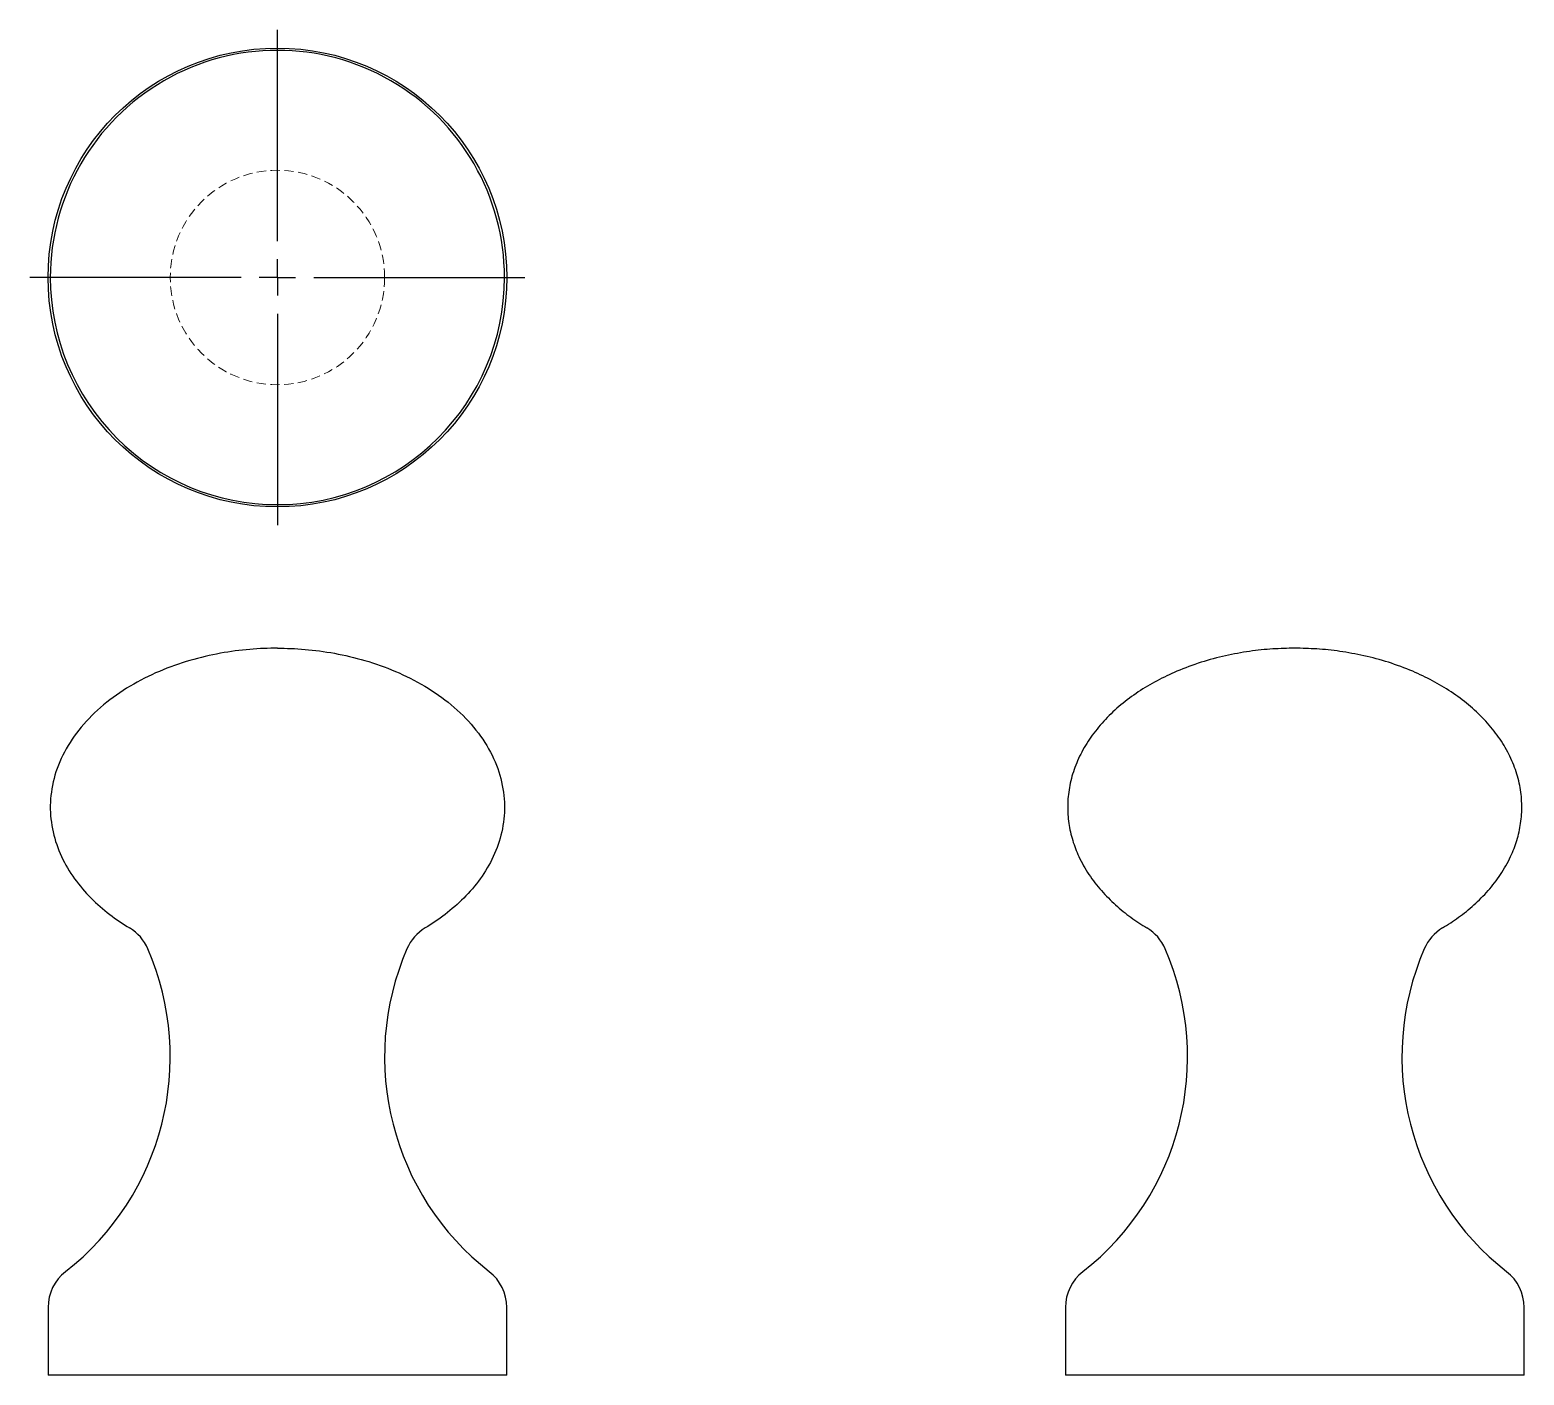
# Model space of a CAD drawing. Header units: millimetres. Extents: x 49 to 255, y 7 to 192.
import ezdxf

# ---------------------------------------------------------------- set-up
doc = ezdxf.new("R2010")
doc.units = ezdxf.units.MM
doc.linetypes.add('HIDDEN', pattern=[1.905, 1.27, -0.635])
doc.layers.add('10', color=7, linetype='Continuous')

# ---------------------------------------------------------------- blocks, each defined once
blk = doc.blocks.new('SW_CENTERMARKSYMBOL_0')
at = {"layer": '10', "color": 0}
for p, q in [((0, 5), (0, 34.0625)), ((0, 0), (0, 2.5)), ((-5, 0), (-34.0625, 0)), ((0, 0), (-2.5, 0)), ((0, 0), (0, -2.5)), ((0, 0), (2.5, 0)), ((5, 0), (34.0625, 0)), ((0, -5), (0, -34.0625))]:
    blk.add_line(p, q, dxfattribs=at)

msp = doc.modelspace()

# ---------------------------------------------------------------- linework, layer by layer
at = {"color": 7, "linetype": 'Continuous', "lineweight": 25}
for p, q in [((51.44, 16.3), (51.44, 7)), ((114.56, 7), (114.56, 16.3)), ((191.44, 16.3), (191.44, 7)), ((254.56, 7), (254.56, 16.3)), ((114.56, 7), (51.44, 7)), ((254.56, 7), (191.44, 7))]:
    msp.add_line(p, q, dxfattribs=at)
msp.add_circle((83, 158), 31.56, dxfattribs=at)
at = {"color": 7, "linetype": 'HIDDEN', "lineweight": 18}
msp.add_circle((83, 158), 14.75, dxfattribs=at)
at = {"color": 7, "linetype": 'Continuous', "lineweight": 25}
for centre, radius, start, end in [((83, 158), 31.25, 359.9982, 179.9984), ((83, 158), 31.25, 179.9984, 270), ((83, 158), 31.25, 270, 359.9982), ((59.44, 63.16), 6.25, 23.3495, 59.0215), ((106.56, 63.16), 6.25, 120.9785, 156.6505), ((199.44, 63.16), 6.25, 23.3495, 59.0215), ((246.56, 63.16), 6.25, 120.9785, 156.6505), ((30.75, 50.78), 37.5, 308.0068, 23.3495), ((135.25, 50.78), 37.5, 156.6505, 231.9932), ((170.75, 50.78), 37.5, 308.0068, 23.3495), ((275.25, 50.78), 37.5, 156.6505, 231.9932), ((57.69, 16.3), 6.25, 128.0068, 180), ((108.31, 16.3), 6.25, 0, 51.9932), ((197.69, 16.3), 6.25, 128.0068, 180), ((248.31, 16.3), 6.25, 0, 51.9932)]:
    msp.add_arc(centre, radius, start, end, dxfattribs=at)
for points, knots in [([(83, 107), (81.78, 107), (80.51, 106.95), (77.88, 106.72), (76.53, 106.55), (73.77, 106.05), (72.37, 105.72), (69.55, 104.9), (68.14, 104.4), (65.38, 103.23), (64.03, 102.55), (61.44, 101.01), (60.21, 100.15), (57.95, 98.26), (56.91, 97.24), (55.1, 95.06), (54.32, 93.91), (53.06, 91.53), (52.58, 90.3), (51.94, 87.82), (51.77, 86.57), (51.73, 84.11), (51.87, 82.89), (52.4, 80.55), (52.79, 79.41), (53.79, 77.26), (54.4, 76.24), (55.77, 74.34), (56.54, 73.45), (58.16, 71.81), (59.03, 71.06), (60.81, 69.69), (61.73, 69.08), (62.66, 68.52)], [0, 0, 0, 0, 0.0625, 0.0625, 0.125, 0.125, 0.1875, 0.1875, 0.25, 0.25, 0.3125, 0.3125, 0.375, 0.375, 0.4375, 0.4375, 0.5, 0.5, 0.5625, 0.5625, 0.625, 0.625, 0.6875, 0.6875, 0.75, 0.75, 0.8125, 0.8125, 0.875, 0.875, 0.9375, 0.9375, 1, 1, 1, 1]), ([(83, 107), (84.22, 107), (85.49, 106.95), (88.12, 106.72), (89.47, 106.55), (92.23, 106.05), (93.63, 105.72), (96.45, 104.9), (97.86, 104.4), (100.62, 103.23), (101.97, 102.55), (104.56, 101.01), (105.79, 100.15), (108.05, 98.26), (109.09, 97.24), (110.9, 95.06), (111.68, 93.91), (112.94, 91.53), (113.42, 90.3), (114.06, 87.82), (114.23, 86.57), (114.27, 84.11), (114.13, 82.89), (113.6, 80.55), (113.21, 79.41), (112.21, 77.26), (111.6, 76.24), (110.23, 74.34), (109.46, 73.45), (107.84, 71.81), (106.97, 71.06), (105.19, 69.69), (104.27, 69.08), (103.34, 68.52)], [0, 0, 0, 0, 0.0625, 0.0625, 0.125, 0.125, 0.1875, 0.1875, 0.25, 0.25, 0.3125, 0.3125, 0.375, 0.375, 0.4375, 0.4375, 0.5, 0.5, 0.5625, 0.5625, 0.625, 0.625, 0.6875, 0.6875, 0.75, 0.75, 0.8125, 0.8125, 0.875, 0.875, 0.9375, 0.9375, 1, 1, 1, 1]), ([(223, 107), (221.99, 106.98), (219.92, 106.94), (216.73, 106.59), (213.43, 106), (210.07, 105.1), (206.92, 103.94), (204.03, 102.56), (201.45, 101.03), (199.06, 99.26), (196.93, 97.27), (195.11, 95.1), (193.65, 92.78), (192.58, 90.34), (191.92, 87.85), (191.69, 85.36), (191.85, 82.91), (192.38, 80.55), (193.3, 78.17), (194.62, 75.84), (196.35, 73.62), (198.3, 71.66), (200.41, 69.95), (201.91, 68.99), (202.66, 68.52)], [0, 0, 0, 0, 0.048161, 0.099172, 0.152702, 0.208257, 0.265188, 0.313129, 0.361003, 0.408331, 0.454689, 0.499757, 0.543353, 0.58546, 0.626214, 0.665862, 0.704695, 0.742982, 0.780911, 0.826051, 0.870756, 0.914832, 0.958009, 1, 1, 1, 1]), ([(243.34, 68.52), (244.09, 68.99), (245.59, 69.95), (247.7, 71.66), (249.65, 73.62), (251.38, 75.84), (252.7, 78.17), (253.62, 80.55), (254.15, 82.91), (254.31, 85.36), (254.08, 87.85), (253.42, 90.34), (252.35, 92.78), (250.89, 95.1), (249.07, 97.27), (246.94, 99.26), (244.55, 101.03), (241.97, 102.56), (239.08, 103.94), (235.93, 105.1), (232.57, 106), (229.27, 106.59), (226.08, 106.94), (224.01, 106.98), (223, 107)], [0, 0, 0, 0, 0.041991, 0.085168, 0.129244, 0.173949, 0.219089, 0.257018, 0.295305, 0.334138, 0.373786, 0.41454, 0.456647, 0.500243, 0.545311, 0.591669, 0.638997, 0.686871, 0.734812, 0.791743, 0.847298, 0.900828, 0.951839, 1, 1, 1, 1])]:
    msp.add_open_spline(points, degree=3, knots=knots, dxfattribs=at)

# ---------------------------------------------------------------- block references
at = {"layer": '10'}
msp.add_blockref('SW_CENTERMARKSYMBOL_0', (83, 158), dxfattribs=at)

doc.saveas('drawing.dxf')
